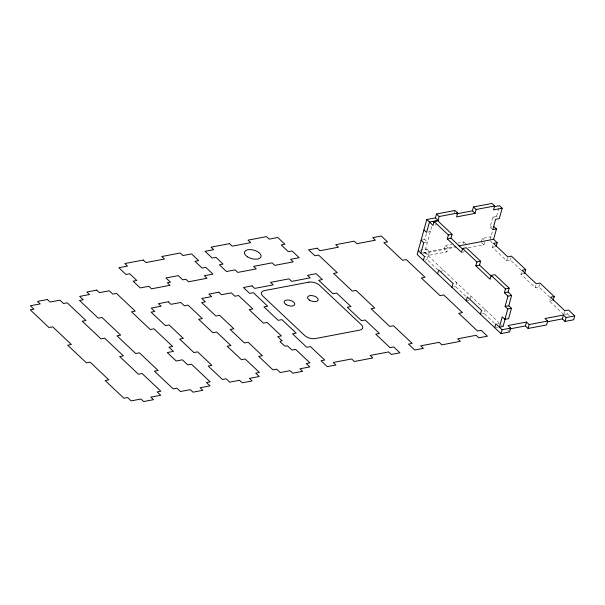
<?xml version="1.0" encoding="UTF-8"?>
<svg xmlns="http://www.w3.org/2000/svg" width="605" height="605" viewBox="0 0 605 605"><rect width="100%" height="100%" fill="white"/><g stroke="black" fill="none" stroke-linecap="round" stroke-linejoin="round"><path stroke-width="0.45" stroke-dasharray="3.02 2.27" d="M423.765 242.764L427.455 242.068L424.786 239.542L426.684 232.63M431.736 226.527L424.604 252.429L498.83 322.488M419.961 250.273L426.858 248.965L425.791 252.845L428.461 255.37L446.944 251.862L448.018 247.974L445.34 245.448L444.267 249.336L446.944 251.862M437.975 269.936L427.1 259.674L428.174 255.794L424.476 256.497M428.461 255.37L429.535 251.491L426.858 248.965M454.332 212.816L454.968 210.48M441.582 272.371L442.436 269.263L440.591 269.611M463.392 243.49L463.823 241.932L458.28 242.991M465.827 296.231L455.641 286.611L456.707 282.724L453.009 283.427M481.232 242.31L482.306 238.423L490.927 236.782L493.604 239.308M468.202 247.816L483.909 244.828L484.764 241.72M470.115 299.301L470.977 296.193M492.757 229.65L490.088 227.125L492.939 216.764L496.637 216.061L498.641 217.951M490.073 239.89L492.591 230.739M496.637 216.061L499.488 205.7M521.238 270.284L510.37 260.029L506.672 260.732L492.402 247.263L493.045 244.927M494.361 323.168L484.174 313.549L485.24 309.662L481.55 310.365M506.672 260.732L507.527 257.624M510.37 260.029L511.006 257.692M549.771 297.221L538.904 286.959L535.206 287.662L520.935 274.194L521.578 271.864M535.206 287.662L535.848 285.333M538.904 286.959L539.547 284.63M563.739 314.6L549.476 301.131L550.119 298.802M563.958 313.821L564.601 311.492M569.222 315.583L567.437 313.897L567.868 312.339M434.882 225.06L436.734 224.712M428.461 232.055L430.314 231.707L428.975 230.445M422.01 240.064L424.786 239.542M490.088 227.125L491.933 226.769M445.34 245.448L451.806 244.216M422.63 252.799L455.406 246.568M423.197 253.336L456.283 247.052M462.5 252.172L464.345 251.824M425.255 260.029L427.1 259.674M492.402 247.263L495.177 246.734M453.788 286.967L455.641 286.611M520.935 274.194L523.711 273.672M467.136 300.609L468.981 300.254M482.321 313.897L484.174 313.549M549.476 301.131L552.244 300.602M497.665 323.478L499.511 323.13M495.669 327.539L497.514 327.192M564.669 314.426L567.437 313.897M492.939 216.764L494.277 218.027M490.526 241.297L492.53 243.195M482.306 238.423L483.637 239.686M481.898 242.938L483.909 244.828M463.823 241.932L466.493 244.458M507.603 330.073L508.941 331.336M501.295 324.809L503.08 326.496"/><path stroke-width="0.91" d="M435.418 217.883L436.492 213.996L439.162 216.522L438.096 220.409L435.418 217.883L426.797 219.524L417.163 254.486L500.985 333.612L509.614 331.971L510.68 328.084L508.003 325.558L526.486 322.049L529.163 324.567L547.646 321.058L546.572 324.945L528.089 328.454L525.42 325.929L509.705 328.916M420.906 253.124L423.765 242.764L421.088 240.245M423.402 260.377L424.476 256.497L418.236 250.606M462.553 249.078L450.997 238.181L452.071 234.294L437.801 220.825L434.11 221.528L433.036 225.415L426.797 219.524M437.672 273.846L438.746 269.959L453.009 283.427L451.943 287.315M491.767 276.659L479.538 265.111L480.604 261.231L466.342 247.763L462.643 248.466L461.57 252.345L447.307 238.884L448.373 234.997L434.11 221.528M436.492 213.996L454.968 210.48L457.645 213.005L456.578 216.893L475.054 213.376L476.127 209.496L473.45 206.97L472.384 210.858L475.054 213.376M466.205 300.783L467.279 296.896L481.55 310.365L480.476 314.252M505.22 318.729L503.08 326.496L499.382 327.199L502.233 316.838L504.91 319.364L508.608 318.661L511.459 308.3L508.782 305.775L511.641 295.414L508.071 292.049L509.145 288.161L494.875 274.693L491.177 275.396L490.111 279.283L475.84 265.814L476.906 261.935L462.643 248.466M473.45 206.97L491.933 203.454L494.61 205.98L493.536 209.867L502.165 208.226L499.306 218.587L495.616 219.29L492.757 229.65L496.455 228.947L493.604 239.308L497.166 242.673L496.1 246.56M494.746 327.721L495.813 323.834L502.059 329.725L510.68 328.084M511.641 295.414L507.943 296.117L504.373 292.752L505.447 288.865L491.177 275.396M511.459 308.3L507.761 309.004L505.092 306.478L507.943 296.117M500.985 333.612L502.059 329.725M504.91 319.364L507.761 309.004M524.633 273.49L525.707 269.611L511.437 256.142L507.739 256.845L493.476 243.376L497.166 242.673M525.42 325.929L526.486 322.049M528.089 328.454L529.163 324.567M553.167 300.428L554.24 296.541L539.97 283.079L536.28 283.775L522.009 270.314L525.707 269.611M554.24 296.541L550.542 297.244L564.813 310.713L568.511 310.01L574.75 315.901L573.676 319.788L565.055 321.429L562.378 318.903L563.452 315.016L544.969 318.532L547.646 321.058M565.055 321.429L566.129 317.542L563.452 315.016M439.162 216.522L457.645 213.005M476.127 209.496L494.61 205.98M456.669 213.837L472.384 210.858M494.315 206.683L499.488 205.7L502.165 208.226M438.096 220.409L429.467 222.05L426.616 232.411L423.939 229.885M448.373 234.997L452.071 234.294M447.307 238.884L450.997 238.181M459.104 245.864L493.604 239.308M476.906 261.935L480.604 261.231M475.84 265.814L479.538 265.111M505.447 288.865L509.145 288.161M504.373 292.752L508.071 292.049M505.092 306.478L508.782 305.775M566.129 317.542L574.75 315.901M547.593 321.716L562.378 318.903M493.778 226.421L496.455 228.947M433.165 221.347L434.352 222.466M143.279 260.044L124.796 263.561L127.474 266.087L118.845 267.72L125.976 274.458L129.674 273.755L136.813 280.486L133.115 281.189L140.247 287.927L148.875 286.286L151.545 288.812L170.028 285.295L167.351 282.769L170.436 282.187L165.974 277.975L178.293 275.63L182.755 279.843L185.833 279.253L188.51 281.779L206.993 278.27L204.316 275.744L212.937 274.103L205.806 267.372L202.108 268.068L194.976 261.337L198.674 260.634L191.543 253.903L182.914 255.544L180.237 253.019L161.762 256.528L164.431 259.053L145.949 262.57L143.279 260.044M229.522 243.649L211.039 247.158L213.716 249.684L205.095 251.325L212.226 258.055L215.924 257.352L223.056 264.09L219.358 264.793L226.497 271.524L235.118 269.883L237.795 272.409L256.278 268.9L253.601 266.374L272.084 262.857L274.761 265.383L293.236 261.867L290.566 259.341L299.188 257.707L292.056 250.969L288.358 251.672L281.227 244.942L284.917 244.238L277.786 237.5L269.165 239.141L266.487 236.615L248.005 240.132L250.682 242.658L232.199 246.174L229.522 243.649M47.417 299.505L37.563 301.381L40.233 303.907L30.379 305.782L33.948 309.147L30.25 309.851L48.975 327.524L52.673 326.821L71.398 344.502L67.7 345.198L86.432 362.879L90.122 362.176L108.855 379.849L105.157 380.553L123.881 398.226L127.579 397.53L131.149 400.896L141.003 399.02L143.68 401.546L153.534 399.671L150.857 397.145L160.718 395.269L157.149 391.904L160.847 391.201L142.122 373.527L138.424 374.23L119.699 356.549L123.39 355.846L104.665 338.172L100.967 338.876L82.242 321.202L85.94 320.499L67.215 302.818L63.517 303.521L59.948 300.156L50.094 302.031L47.417 299.505M96.702 290.135L86.848 292.011L89.517 294.537L79.663 296.412L83.233 299.777L79.535 300.481L98.26 318.154L101.958 317.451L120.682 335.125L116.984 335.828L135.717 353.509L139.407 352.806L158.139 370.479L154.441 371.183L173.166 388.856L176.864 388.153L180.426 391.526L190.288 389.65L192.965 392.176L202.819 390.301L200.142 387.775L210.003 385.899L206.434 382.534L210.132 381.831L191.399 364.157L187.709 364.86L182.355 359.809L176.199 360.981L167.275 352.564L173.438 351.392L168.976 347.179L172.675 346.476L153.95 328.802L150.252 329.506L131.527 311.832L135.225 311.129L116.5 293.448L112.802 294.151L109.233 290.786L99.379 292.661L96.702 290.135M317.247 248.201L308.626 249.842L314.865 255.734L318.563 255.03L337.287 272.711L333.589 273.415L352.314 291.088L356.012 290.385L374.737 308.058L371.046 308.762L389.771 326.443L393.469 325.74L412.194 343.413L408.496 344.116L414.743 350.008L423.364 348.367L420.687 345.841L439.17 342.332L441.847 344.858L460.329 341.341L457.652 338.815L476.135 335.299L478.805 337.824L487.433 336.183L481.194 330.292L477.496 330.995L458.772 313.322L462.462 312.619L443.737 294.945L440.039 295.648L421.314 277.967L425.012 277.264L406.288 259.59L402.59 260.294L383.865 242.62L387.555 241.917L381.316 236.018L372.695 237.659L375.365 240.185L356.882 243.702L354.212 241.176L335.73 244.692L338.407 247.218L319.924 250.727L317.247 248.201M168.281 301.812L158.419 303.68L161.096 306.206L151.242 308.081L154.804 311.446L151.114 312.15L165.377 325.619L169.075 324.915L183.345 338.384L179.647 339.087L193.918 352.556L197.608 351.853L211.879 365.322L208.18 366.025L222.451 379.486L226.149 378.783L229.711 382.156L239.572 380.28L242.242 382.806L252.103 380.931L249.426 378.405L259.28 376.529L255.718 373.164L259.416 372.461L245.146 358.992L241.448 359.695L227.177 346.226L230.876 345.523L216.613 332.062L212.915 332.758L198.644 319.296L202.342 318.593L188.072 305.124L184.381 305.827L180.812 302.462L170.958 304.33L168.281 301.812M218.798 292.2L208.937 294.075L211.614 296.601L201.76 298.477L205.322 301.842L201.624 302.545L215.894 316.014L219.592 315.311L233.863 328.78L230.165 329.483L244.428 342.952L248.126 342.248L262.396 355.717L258.698 356.413L272.968 369.882L276.659 369.179L280.228 372.551L290.082 370.676L292.76 373.202L302.621 371.326L299.944 368.8L309.798 366.925L306.236 363.56L309.926 362.856L295.663 349.387L291.965 350.091L287.504 345.886L286.271 346.12A1.565 0.794 15.4 0 1 284.153 345.508L280.584 342.143A1.565 0.794 15.4 0 1 280.924 341.069L282.157 340.834L277.695 336.622L281.393 335.919L267.123 322.457L263.432 323.153L249.162 309.692L252.86 308.989L238.589 295.52L234.891 296.223L231.329 292.858L221.468 294.726L218.798 292.2M252.058 285.878L243.437 287.519L249.676 293.41L253.374 292.707L267.644 306.175L263.946 306.879L278.217 320.348L281.907 319.644L296.178 333.113L292.48 333.816L306.75 347.278L310.448 346.574L324.711 360.043L321.021 360.746L327.26 366.638L335.888 365.004L333.211 362.478L351.694 358.962L354.364 361.488L372.846 357.971L370.169 355.445L388.652 351.936L391.329 354.462L399.95 352.821L393.711 346.93L390.013 347.633L375.75 334.164L379.441 333.461L365.178 319.992L361.48 320.695L347.209 307.227L350.908 306.523L336.637 293.054L332.947 293.758L318.676 280.289L322.374 279.586L316.128 273.694L307.506 275.335L310.184 277.861L291.701 281.378L289.024 278.852L270.541 282.361L273.218 284.887L254.735 288.404L252.058 285.878M308.822 282.164L264.468 290.597A7.812 3.985 15.4 0 0 262.759 295.981L304.67 335.541A7.812 3.985 15.4 0 0 315.296 338.581L359.65 330.141A7.812 3.985 15.4 0 0 361.351 324.764L319.44 285.205A7.812 3.985 15.4 0 0 308.822 282.164M247.483 256.838A8.591 4.386 15.4 0 0 261.02 256.762A8.591 4.386 15.4 0 0 249.774 249.593A8.591 4.386 15.4 0 0 247.483 256.838M309.533 300.14A5.468 2.791 15.4 0 0 318.147 300.088A5.468 2.791 15.4 0 0 310.993 295.527A5.468 2.791 15.4 0 0 309.533 300.14M286.12 304.587A5.468 2.791 15.4 0 0 294.733 304.534A5.468 2.791 15.4 0 0 287.579 299.974A5.468 2.791 15.4 0 0 286.12 304.587"/></g></svg>
